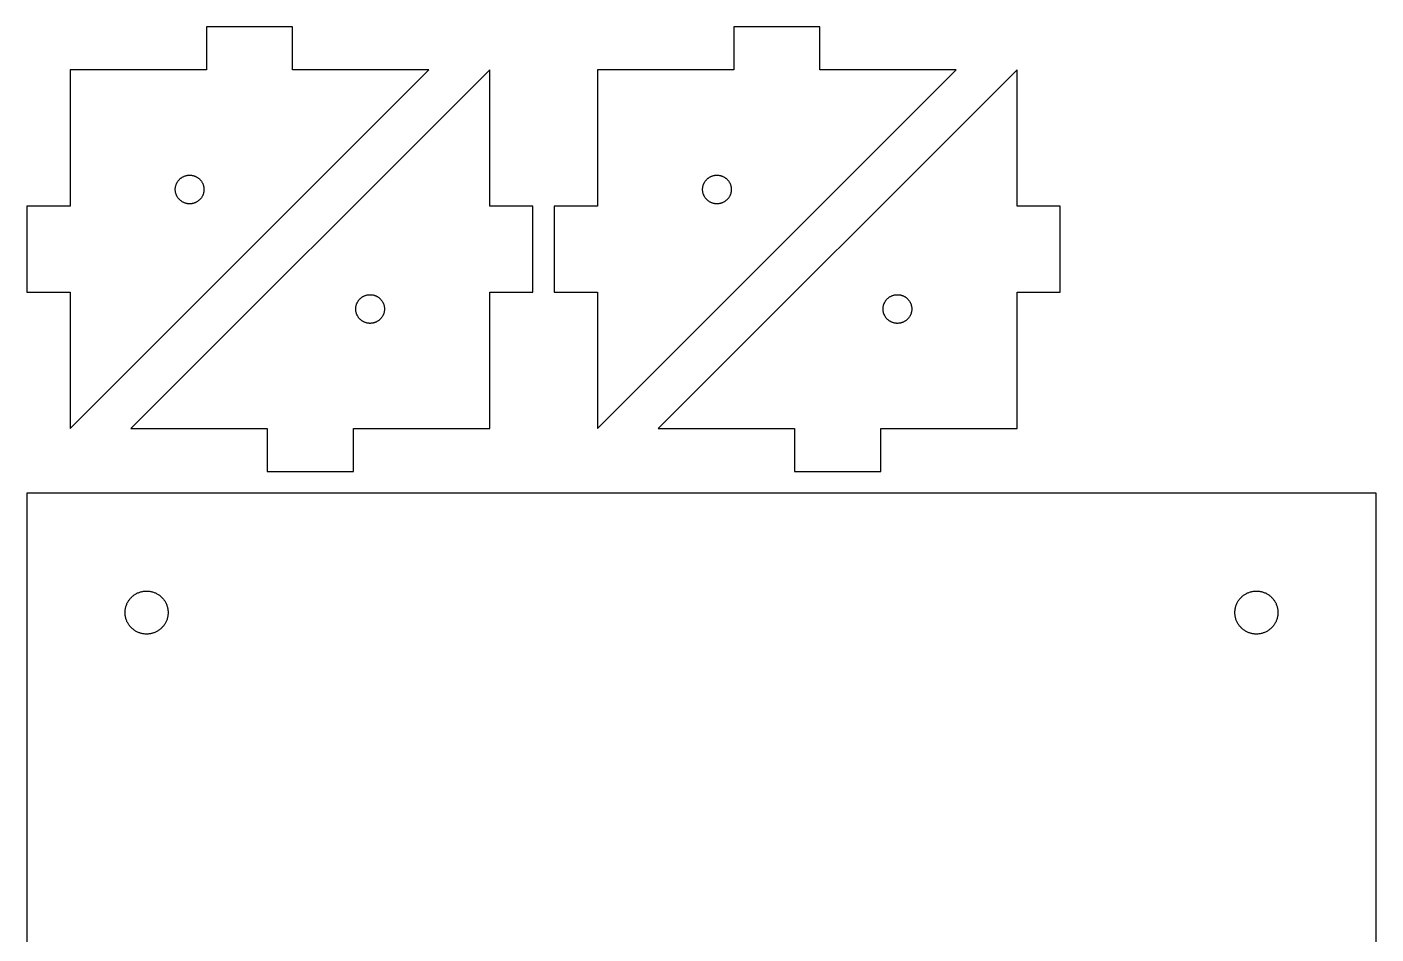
# Model space of a CAD drawing. Header units: millimetres. Extents: x 10 to 212, y 10 to 441.
# Drawn here: x 10 to 104, y 377.8 to 441 of the extents above; entities that cross this region are included whole.
import ezdxf

# ---------------------------------------------------------------- set-up
doc = ezdxf.new("R2010")
doc.units = ezdxf.units.MM
doc.layers.add('CUT', color=250, linetype='Continuous')
doc.layers.add('HOLES', color=5, linetype='Continuous')

msp = doc.modelspace()

# ---------------------------------------------------------------- linework, layer by layer
at = {"layer": 'CUT', "color": 250}
for p, q in [((28.5, 441), (22.5, 441)), ((22.5, 441), (22.5, 438)), ((28.5, 438), (28.5, 441)), ((65.243, 441), (59.243, 441)), ((59.243, 441), (59.243, 438)), ((65.243, 438), (65.243, 441)), ((22.5, 438), (13, 438)), ((13, 438), (13, 428.5)), ((13, 413), (38, 438)), ((42.243, 438), (17.243, 413)), ((38, 438), (28.5, 438)), ((42.243, 428.5), (42.243, 438)), ((59.243, 438), (49.743, 438)), ((49.743, 438), (49.743, 428.5)), ((49.743, 413), (74.743, 438)), ((78.985, 438), (53.985, 413)), ((74.743, 438), (65.243, 438)), ((78.985, 428.5), (78.985, 438)), ((13, 428.5), (10, 428.5)), ((10, 428.5), (10, 422.5)), ((45.243, 428.5), (42.243, 428.5)), ((45.243, 422.5), (45.243, 428.5)), ((49.743, 428.5), (46.743, 428.5)), ((46.743, 428.5), (46.743, 422.5)), ((81.985, 428.5), (78.985, 428.5)), ((81.985, 422.5), (81.985, 428.5)), ((10, 422.5), (13, 422.5)), ((13, 422.5), (13, 413)), ((42.243, 413), (42.243, 422.5)), ((42.243, 422.5), (45.243, 422.5)), ((46.743, 422.5), (49.743, 422.5)), ((49.743, 422.5), (49.743, 413)), ((78.985, 413), (78.985, 422.5)), ((78.985, 422.5), (81.985, 422.5)), ((17.243, 413), (26.743, 413)), ((26.743, 413), (26.743, 410)), ((32.743, 410), (32.743, 413)), ((32.743, 413), (42.243, 413)), ((53.985, 413), (63.485, 413)), ((63.485, 413), (63.485, 410)), ((69.485, 410), (69.485, 413)), ((69.485, 413), (78.985, 413)), ((26.743, 410), (32.743, 410)), ((63.485, 410), (69.485, 410)), ((104, 408.5), (10, 408.5)), ((10, 408.5), (10, 314.5)), ((104, 314.5), (104, 408.5))]:
    msp.add_line(p, q, dxfattribs=at)
at = {"layer": 'HOLES', "color": 5}
for p, q in [((20.793, 430.508), (20.823, 430.526)), ((20.823, 430.526), (20.854, 430.544)), ((20.854, 430.544), (20.886, 430.561)), ((20.886, 430.561), (20.918, 430.576)), ((20.918, 430.576), (20.951, 430.59)), ((20.951, 430.59), (20.984, 430.603)), ((20.984, 430.603), (21.018, 430.615)), ((21.018, 430.615), (21.052, 430.626)), ((21.052, 430.626), (21.087, 430.635)), ((21.087, 430.635), (21.121, 430.644)), ((21.121, 430.644), (21.157, 430.651)), ((21.157, 430.651), (21.192, 430.656)), ((21.192, 430.656), (21.227, 430.661)), ((21.227, 430.661), (21.262, 430.664)), ((21.262, 430.664), (21.298, 430.666)), ((21.298, 430.666), (21.334, 430.666)), ((21.334, 430.666), (21.369, 430.666)), ((21.369, 430.666), (21.405, 430.664)), ((21.405, 430.664), (21.44, 430.661)), ((21.44, 430.661), (21.475, 430.656)), ((21.475, 430.656), (21.51, 430.651)), ((21.51, 430.651), (21.546, 430.644)), ((21.546, 430.644), (21.58, 430.635)), ((21.58, 430.635), (21.615, 430.626)), ((21.615, 430.626), (21.649, 430.615)), ((21.649, 430.615), (21.683, 430.603)), ((21.683, 430.603), (21.716, 430.59)), ((21.716, 430.59), (21.749, 430.576)), ((21.749, 430.576), (21.781, 430.561)), ((21.781, 430.561), (21.813, 430.544)), ((21.813, 430.544), (21.844, 430.526)), ((21.844, 430.526), (21.874, 430.508)), ((57.535, 430.508), (57.565, 430.526)), ((57.565, 430.526), (57.596, 430.544)), ((57.596, 430.544), (57.628, 430.561)), ((57.628, 430.561), (57.66, 430.576)), ((57.66, 430.576), (57.693, 430.59)), ((57.693, 430.59), (57.726, 430.603)), ((57.726, 430.603), (57.76, 430.615)), ((57.76, 430.615), (57.794, 430.626)), ((57.794, 430.626), (57.829, 430.635)), ((57.829, 430.635), (57.864, 430.644)), ((57.864, 430.644), (57.899, 430.651)), ((57.899, 430.651), (57.934, 430.656)), ((57.934, 430.656), (57.969, 430.661)), ((57.969, 430.661), (58.005, 430.664)), ((58.005, 430.664), (58.04, 430.666)), ((58.04, 430.666), (58.076, 430.666)), ((58.076, 430.666), (58.112, 430.666)), ((58.112, 430.666), (58.147, 430.664)), ((58.147, 430.664), (58.183, 430.661)), ((58.183, 430.661), (58.218, 430.656)), ((58.218, 430.656), (58.253, 430.651)), ((58.253, 430.651), (58.288, 430.644)), ((58.288, 430.644), (58.323, 430.635)), ((58.323, 430.635), (58.358, 430.626)), ((58.358, 430.626), (58.392, 430.615)), ((58.392, 430.615), (58.426, 430.603)), ((58.426, 430.603), (58.459, 430.59)), ((58.459, 430.59), (58.492, 430.576)), ((58.492, 430.576), (58.524, 430.561)), ((58.524, 430.561), (58.556, 430.544)), ((58.556, 430.544), (58.587, 430.526)), ((58.587, 430.526), (58.617, 430.508)), ((20.333, 429.666), (20.334, 429.702)), ((20.334, 429.631), (20.333, 429.666)), ((20.334, 429.702), (20.336, 429.738)), ((20.336, 429.595), (20.334, 429.631)), ((20.336, 429.738), (20.339, 429.773)), ((20.339, 429.56), (20.336, 429.595)), ((20.339, 429.773), (20.344, 429.809)), ((20.344, 429.809), (20.35, 429.844)), ((20.35, 429.844), (20.357, 429.88)), ((20.357, 429.88), (20.365, 429.914)), ((20.365, 429.914), (20.374, 429.949)), ((20.374, 429.949), (20.385, 429.983)), ((20.385, 429.983), (20.397, 430.017)), ((20.397, 430.017), (20.41, 430.05)), ((20.41, 430.05), (20.424, 430.082)), ((20.424, 430.082), (20.439, 430.114)), ((20.439, 430.114), (20.456, 430.146)), ((20.456, 430.146), (20.473, 430.177)), ((20.473, 430.177), (20.492, 430.207)), ((20.492, 430.207), (20.512, 430.237)), ((20.512, 430.237), (20.533, 430.266)), ((20.533, 430.266), (20.555, 430.294)), ((20.555, 430.294), (20.578, 430.322)), ((20.578, 430.322), (20.602, 430.349)), ((20.602, 430.349), (20.627, 430.374)), ((20.627, 430.374), (20.652, 430.399)), ((20.652, 430.399), (20.679, 430.423)), ((20.679, 430.423), (20.706, 430.445)), ((20.706, 430.445), (20.734, 430.467)), ((20.734, 430.467), (20.763, 430.488)), ((20.763, 430.488), (20.793, 430.508)), ((21.874, 430.508), (21.904, 430.488)), ((21.904, 430.488), (21.933, 430.467)), ((21.933, 430.467), (21.961, 430.445)), ((21.961, 430.445), (21.988, 430.423)), ((21.988, 430.423), (22.015, 430.399)), ((22.015, 430.399), (22.04, 430.374)), ((22.04, 430.374), (22.065, 430.349)), ((22.065, 430.349), (22.089, 430.322)), ((22.089, 430.322), (22.112, 430.294)), ((22.112, 430.294), (22.134, 430.266)), ((22.134, 430.266), (22.155, 430.237)), ((22.155, 430.237), (22.175, 430.207)), ((22.175, 430.207), (22.194, 430.177)), ((22.194, 430.177), (22.211, 430.146)), ((22.211, 430.146), (22.228, 430.114)), ((22.228, 430.114), (22.243, 430.082)), ((22.243, 430.082), (22.257, 430.05)), ((22.257, 430.05), (22.27, 430.017)), ((22.27, 430.017), (22.282, 429.983)), ((22.282, 429.983), (22.293, 429.949)), ((22.293, 429.949), (22.302, 429.914)), ((22.302, 429.914), (22.31, 429.88)), ((22.31, 429.88), (22.317, 429.844)), ((22.317, 429.844), (22.323, 429.809)), ((22.323, 429.809), (22.327, 429.773)), ((22.327, 429.773), (22.331, 429.738)), ((22.331, 429.595), (22.328, 429.56)), ((22.331, 429.738), (22.332, 429.702)), ((22.333, 429.631), (22.331, 429.595)), ((22.332, 429.702), (22.333, 429.666)), ((22.333, 429.666), (22.333, 429.631)), ((57.076, 429.666), (57.077, 429.702)), ((57.077, 429.631), (57.076, 429.666)), ((57.077, 429.702), (57.078, 429.738)), ((57.079, 429.595), (57.077, 429.631)), ((57.078, 429.738), (57.082, 429.773)), ((57.082, 429.56), (57.079, 429.595)), ((57.082, 429.773), (57.086, 429.809)), ((57.086, 429.809), (57.092, 429.844)), ((57.092, 429.844), (57.099, 429.88)), ((57.099, 429.88), (57.107, 429.914)), ((57.107, 429.914), (57.116, 429.949)), ((57.116, 429.949), (57.127, 429.983)), ((57.127, 429.983), (57.139, 430.017)), ((57.139, 430.017), (57.152, 430.05)), ((57.152, 430.05), (57.166, 430.082)), ((57.166, 430.082), (57.182, 430.114)), ((57.182, 430.114), (57.198, 430.146)), ((57.198, 430.146), (57.216, 430.177)), ((57.216, 430.177), (57.235, 430.207)), ((57.235, 430.207), (57.254, 430.237)), ((57.254, 430.237), (57.275, 430.266)), ((57.275, 430.266), (57.297, 430.294)), ((57.297, 430.294), (57.32, 430.322)), ((57.32, 430.322), (57.344, 430.349)), ((57.344, 430.349), (57.369, 430.374)), ((57.369, 430.374), (57.395, 430.399)), ((57.395, 430.399), (57.421, 430.423)), ((57.421, 430.423), (57.449, 430.445)), ((57.449, 430.445), (57.477, 430.467)), ((57.477, 430.467), (57.506, 430.488)), ((57.506, 430.488), (57.535, 430.508)), ((58.617, 430.508), (58.646, 430.488)), ((58.646, 430.488), (58.675, 430.467)), ((58.675, 430.467), (58.703, 430.445)), ((58.703, 430.445), (58.731, 430.423)), ((58.731, 430.423), (58.757, 430.399)), ((58.757, 430.399), (58.783, 430.374)), ((58.783, 430.374), (58.808, 430.349)), ((58.808, 430.349), (58.832, 430.322)), ((58.832, 430.322), (58.855, 430.294)), ((58.855, 430.294), (58.877, 430.266)), ((58.877, 430.266), (58.898, 430.237)), ((58.898, 430.237), (58.917, 430.207)), ((58.917, 430.207), (58.936, 430.177)), ((58.936, 430.177), (58.954, 430.146)), ((58.954, 430.146), (58.97, 430.114)), ((58.97, 430.114), (58.986, 430.082)), ((58.986, 430.082), (59, 430.05)), ((59, 430.05), (59.013, 430.017)), ((59.013, 430.017), (59.025, 429.983)), ((59.025, 429.983), (59.036, 429.949)), ((59.036, 429.949), (59.045, 429.914)), ((59.045, 429.914), (59.053, 429.88)), ((59.053, 429.88), (59.06, 429.844)), ((59.06, 429.844), (59.066, 429.809)), ((59.066, 429.809), (59.07, 429.773)), ((59.07, 429.773), (59.074, 429.738)), ((59.073, 429.595), (59.07, 429.56)), ((59.075, 429.631), (59.073, 429.595)), ((59.074, 429.738), (59.075, 429.702)), ((59.075, 429.702), (59.076, 429.666)), ((59.076, 429.666), (59.075, 429.631)), ((20.343, 429.524), (20.339, 429.56)), ((20.349, 429.489), (20.343, 429.524)), ((20.356, 429.454), (20.349, 429.489)), ((20.364, 429.42), (20.356, 429.454)), ((20.374, 429.385), (20.364, 429.42)), ((20.385, 429.351), (20.374, 429.385)), ((20.396, 429.317), (20.385, 429.351)), ((20.41, 429.284), (20.396, 429.317)), ((20.424, 429.251), (20.41, 429.284)), ((20.439, 429.219), (20.424, 429.251)), ((20.456, 429.187), (20.439, 429.219)), ((20.474, 429.156), (20.456, 429.187)), ((20.492, 429.126), (20.474, 429.156)), ((20.512, 429.096), (20.492, 429.126)), ((20.533, 429.067), (20.512, 429.096)), ((20.555, 429.039), (20.533, 429.067)), ((20.577, 429.012), (20.555, 429.039)), ((20.601, 428.985), (20.577, 429.012)), ((20.626, 428.96), (20.601, 428.985)), ((20.652, 428.935), (20.626, 428.96)), ((20.678, 428.911), (20.652, 428.935)), ((20.706, 428.888), (20.678, 428.911)), ((20.734, 428.866), (20.706, 428.888)), ((20.763, 428.845), (20.734, 428.866)), ((20.793, 428.825), (20.763, 428.845)), ((20.823, 428.806), (20.793, 428.825)), ((20.855, 428.789), (20.823, 428.806)), ((20.886, 428.772), (20.855, 428.789)), ((20.918, 428.757), (20.886, 428.772)), ((20.951, 428.743), (20.918, 428.757)), ((20.984, 428.73), (20.951, 428.743)), ((21.018, 428.718), (20.984, 428.73)), ((21.052, 428.707), (21.018, 428.718)), ((21.086, 428.698), (21.052, 428.707)), ((21.121, 428.69), (21.086, 428.698)), ((21.156, 428.683), (21.121, 428.69)), ((21.191, 428.677), (21.156, 428.683)), ((21.226, 428.673), (21.191, 428.677)), ((21.262, 428.67), (21.226, 428.673)), ((21.297, 428.668), (21.262, 428.67)), ((21.333, 428.667), (21.297, 428.668)), ((21.369, 428.668), (21.333, 428.667)), ((21.405, 428.67), (21.369, 428.668)), ((21.44, 428.673), (21.405, 428.67)), ((21.476, 428.677), (21.44, 428.673)), ((21.511, 428.683), (21.476, 428.677)), ((21.546, 428.69), (21.511, 428.683)), ((21.581, 428.698), (21.546, 428.69)), ((21.615, 428.707), (21.581, 428.698)), ((21.649, 428.718), (21.615, 428.707)), ((21.683, 428.73), (21.649, 428.718)), ((21.716, 428.743), (21.683, 428.73)), ((21.749, 428.757), (21.716, 428.743)), ((21.781, 428.772), (21.749, 428.757)), ((21.812, 428.789), (21.781, 428.772)), ((21.844, 428.806), (21.812, 428.789)), ((21.874, 428.825), (21.844, 428.806)), ((21.904, 428.845), (21.874, 428.825)), ((21.933, 428.866), (21.904, 428.845)), ((21.961, 428.888), (21.933, 428.866)), ((21.988, 428.911), (21.961, 428.888)), ((22.015, 428.935), (21.988, 428.911)), ((22.04, 428.96), (22.015, 428.935)), ((22.065, 428.985), (22.04, 428.96)), ((22.089, 429.012), (22.065, 428.985)), ((22.112, 429.039), (22.089, 429.012)), ((22.134, 429.067), (22.112, 429.039)), ((22.154, 429.096), (22.134, 429.067)), ((22.174, 429.126), (22.154, 429.096)), ((22.193, 429.156), (22.174, 429.126)), ((22.211, 429.187), (22.193, 429.156)), ((22.227, 429.219), (22.211, 429.187)), ((22.243, 429.251), (22.227, 429.219)), ((22.257, 429.284), (22.243, 429.251)), ((22.271, 429.317), (22.257, 429.284)), ((22.282, 429.351), (22.271, 429.317)), ((22.293, 429.385), (22.282, 429.351)), ((22.302, 429.42), (22.293, 429.385)), ((22.311, 429.454), (22.302, 429.42)), ((22.317, 429.489), (22.311, 429.454)), ((22.323, 429.524), (22.317, 429.489)), ((22.328, 429.56), (22.323, 429.524)), ((57.086, 429.524), (57.082, 429.56)), ((57.092, 429.489), (57.086, 429.524)), ((57.099, 429.454), (57.092, 429.489)), ((57.107, 429.42), (57.099, 429.454)), ((57.116, 429.385), (57.107, 429.42)), ((57.127, 429.351), (57.116, 429.385)), ((57.139, 429.317), (57.127, 429.351)), ((57.152, 429.284), (57.139, 429.317)), ((57.166, 429.251), (57.152, 429.284)), ((57.182, 429.219), (57.166, 429.251)), ((57.198, 429.187), (57.182, 429.219)), ((57.216, 429.156), (57.198, 429.187)), ((57.235, 429.126), (57.216, 429.156)), ((57.255, 429.096), (57.235, 429.126)), ((57.275, 429.067), (57.255, 429.096)), ((57.297, 429.039), (57.275, 429.067)), ((57.32, 429.012), (57.297, 429.039)), ((57.344, 428.985), (57.32, 429.012)), ((57.369, 428.96), (57.344, 428.985)), ((57.394, 428.935), (57.369, 428.96)), ((57.421, 428.911), (57.394, 428.935)), ((57.448, 428.888), (57.421, 428.911)), ((57.476, 428.866), (57.448, 428.888)), ((57.505, 428.845), (57.476, 428.866)), ((57.535, 428.825), (57.505, 428.845)), ((57.566, 428.806), (57.535, 428.825)), ((57.597, 428.789), (57.566, 428.806)), ((57.629, 428.772), (57.597, 428.789)), ((57.661, 428.757), (57.629, 428.772)), ((57.694, 428.743), (57.661, 428.757)), ((57.727, 428.73), (57.694, 428.743)), ((57.76, 428.718), (57.727, 428.73)), ((57.794, 428.707), (57.76, 428.718)), ((57.829, 428.698), (57.794, 428.707)), ((57.863, 428.69), (57.829, 428.698)), ((57.898, 428.683), (57.863, 428.69)), ((57.933, 428.677), (57.898, 428.683)), ((57.969, 428.673), (57.933, 428.677)), ((58.004, 428.67), (57.969, 428.673)), ((58.04, 428.668), (58.004, 428.67)), ((58.076, 428.667), (58.04, 428.668)), ((58.112, 428.668), (58.076, 428.667)), ((58.148, 428.67), (58.112, 428.668)), ((58.183, 428.673), (58.148, 428.67)), ((58.219, 428.677), (58.183, 428.673)), ((58.254, 428.683), (58.219, 428.677)), ((58.289, 428.69), (58.254, 428.683)), ((58.323, 428.698), (58.289, 428.69)), ((58.358, 428.707), (58.323, 428.698)), ((58.392, 428.718), (58.358, 428.707)), ((58.425, 428.73), (58.392, 428.718)), ((58.458, 428.743), (58.425, 428.73)), ((58.491, 428.757), (58.458, 428.743)), ((58.523, 428.772), (58.491, 428.757)), ((58.555, 428.789), (58.523, 428.772)), ((58.586, 428.806), (58.555, 428.789)), ((58.617, 428.825), (58.586, 428.806)), ((58.647, 428.845), (58.617, 428.825)), ((58.676, 428.866), (58.647, 428.845)), ((58.704, 428.888), (58.676, 428.866)), ((58.731, 428.911), (58.704, 428.888)), ((58.758, 428.935), (58.731, 428.911)), ((58.783, 428.96), (58.758, 428.935)), ((58.808, 428.985), (58.783, 428.96)), ((58.832, 429.012), (58.808, 428.985)), ((58.855, 429.039), (58.832, 429.012)), ((58.877, 429.067), (58.855, 429.039)), ((58.897, 429.096), (58.877, 429.067)), ((58.917, 429.126), (58.897, 429.096)), ((58.936, 429.156), (58.917, 429.126)), ((58.954, 429.187), (58.936, 429.156)), ((58.97, 429.219), (58.954, 429.187)), ((58.986, 429.251), (58.97, 429.219)), ((59, 429.284), (58.986, 429.251)), ((59.013, 429.317), (59, 429.284)), ((59.025, 429.351), (59.013, 429.317)), ((59.036, 429.385), (59.025, 429.351)), ((59.045, 429.42), (59.036, 429.385)), ((59.053, 429.454), (59.045, 429.42)), ((59.06, 429.489), (59.053, 429.454)), ((59.066, 429.524), (59.06, 429.489)), ((59.07, 429.56), (59.066, 429.524)), ((33.202, 422.04), (33.228, 422.065)), ((33.228, 422.065), (33.254, 422.089)), ((33.254, 422.089), (33.282, 422.112)), ((33.282, 422.112), (33.31, 422.134)), ((33.31, 422.134), (33.339, 422.155)), ((33.339, 422.155), (33.369, 422.175)), ((33.369, 422.175), (33.399, 422.194)), ((33.399, 422.194), (33.431, 422.211)), ((33.431, 422.211), (33.462, 422.228)), ((33.462, 422.228), (33.494, 422.243)), ((33.494, 422.243), (33.527, 422.257)), ((33.527, 422.257), (33.56, 422.27)), ((33.56, 422.27), (33.594, 422.282)), ((33.594, 422.282), (33.628, 422.293)), ((33.628, 422.293), (33.662, 422.302)), ((33.662, 422.302), (33.697, 422.31)), ((33.697, 422.31), (33.732, 422.317)), ((33.732, 422.317), (33.767, 422.323)), ((33.767, 422.323), (33.802, 422.327)), ((33.802, 422.327), (33.838, 422.33)), ((33.838, 422.33), (33.873, 422.332)), ((33.873, 422.332), (33.909, 422.333)), ((33.909, 422.333), (33.945, 422.332)), ((33.945, 422.332), (33.981, 422.33)), ((33.981, 422.33), (34.016, 422.327)), ((34.016, 422.327), (34.052, 422.323)), ((34.052, 422.323), (34.087, 422.317)), ((34.087, 422.317), (34.122, 422.31)), ((34.122, 422.31), (34.157, 422.302)), ((34.157, 422.302), (34.191, 422.293)), ((34.191, 422.293), (34.225, 422.282)), ((34.225, 422.282), (34.259, 422.27)), ((34.259, 422.27), (34.292, 422.257)), ((34.292, 422.257), (34.325, 422.243)), ((34.325, 422.243), (34.357, 422.228)), ((34.357, 422.228), (34.388, 422.211)), ((34.388, 422.211), (34.42, 422.194)), ((34.42, 422.194), (34.45, 422.175)), ((34.45, 422.175), (34.48, 422.155)), ((34.48, 422.155), (34.509, 422.134)), ((34.509, 422.134), (34.537, 422.112)), ((34.537, 422.112), (34.564, 422.089)), ((34.564, 422.089), (34.591, 422.065)), ((34.591, 422.065), (34.616, 422.04)), ((69.945, 422.04), (69.97, 422.065)), ((69.97, 422.065), (69.997, 422.089)), ((69.997, 422.089), (70.024, 422.112)), ((70.024, 422.112), (70.052, 422.134)), ((70.052, 422.134), (70.081, 422.155)), ((70.081, 422.155), (70.111, 422.175)), ((70.111, 422.175), (70.142, 422.194)), ((70.142, 422.194), (70.173, 422.211)), ((70.173, 422.211), (70.205, 422.228)), ((70.205, 422.228), (70.237, 422.243)), ((70.237, 422.243), (70.27, 422.257)), ((70.27, 422.257), (70.303, 422.27)), ((70.303, 422.27), (70.336, 422.282)), ((70.336, 422.282), (70.37, 422.293)), ((70.37, 422.293), (70.405, 422.302)), ((70.405, 422.302), (70.439, 422.31)), ((70.439, 422.31), (70.474, 422.317)), ((70.474, 422.317), (70.509, 422.323)), ((70.509, 422.323), (70.545, 422.327)), ((70.545, 422.327), (70.58, 422.33)), ((70.58, 422.33), (70.616, 422.332)), ((70.616, 422.332), (70.652, 422.333)), ((70.652, 422.333), (70.688, 422.332)), ((70.688, 422.332), (70.724, 422.33)), ((70.724, 422.33), (70.759, 422.327)), ((70.759, 422.327), (70.795, 422.323)), ((70.795, 422.323), (70.83, 422.317)), ((70.83, 422.317), (70.865, 422.31)), ((70.865, 422.31), (70.899, 422.302)), ((70.899, 422.302), (70.934, 422.293)), ((70.934, 422.293), (70.968, 422.282)), ((70.968, 422.282), (71.001, 422.27)), ((71.001, 422.27), (71.034, 422.257)), ((71.034, 422.257), (71.067, 422.243)), ((71.067, 422.243), (71.099, 422.228)), ((71.099, 422.228), (71.131, 422.211)), ((71.131, 422.211), (71.162, 422.194)), ((71.162, 422.194), (71.193, 422.175)), ((71.193, 422.175), (71.223, 422.155)), ((71.223, 422.155), (71.252, 422.134)), ((71.252, 422.134), (71.28, 422.112)), ((71.28, 422.112), (71.307, 422.089)), ((71.307, 422.089), (71.334, 422.065)), ((71.334, 422.065), (71.359, 422.04)), ((32.909, 421.334), (32.91, 421.369)), ((32.91, 421.298), (32.909, 421.334)), ((32.91, 421.369), (32.912, 421.405)), ((32.911, 421.262), (32.91, 421.298)), ((32.915, 421.227), (32.911, 421.262)), ((32.912, 421.405), (32.915, 421.44)), ((32.915, 421.44), (32.919, 421.476)), ((32.919, 421.191), (32.915, 421.227)), ((32.919, 421.476), (32.925, 421.511)), ((32.925, 421.156), (32.919, 421.191)), ((32.925, 421.511), (32.932, 421.546)), ((32.932, 421.12), (32.925, 421.156)), ((32.932, 421.546), (32.94, 421.58)), ((32.94, 421.086), (32.932, 421.12)), ((32.94, 421.58), (32.95, 421.615)), ((32.95, 421.615), (32.961, 421.649)), ((32.961, 421.649), (32.972, 421.683)), ((32.972, 421.683), (32.986, 421.716)), ((32.986, 421.716), (33, 421.749)), ((33, 421.749), (33.015, 421.781)), ((33.015, 421.781), (33.032, 421.813)), ((33.032, 421.813), (33.05, 421.844)), ((33.05, 421.844), (33.068, 421.874)), ((33.068, 421.874), (33.088, 421.904)), ((33.088, 421.904), (33.109, 421.933)), ((33.109, 421.933), (33.131, 421.961)), ((33.131, 421.961), (33.153, 421.988)), ((33.153, 421.988), (33.177, 422.015)), ((33.177, 422.015), (33.202, 422.04)), ((34.616, 422.04), (34.641, 422.015)), ((34.641, 422.015), (34.665, 421.988)), ((34.665, 421.988), (34.688, 421.961)), ((34.688, 421.961), (34.71, 421.933)), ((34.71, 421.933), (34.73, 421.904)), ((34.73, 421.904), (34.75, 421.874)), ((34.75, 421.874), (34.769, 421.844)), ((34.769, 421.844), (34.787, 421.813)), ((34.787, 421.813), (34.803, 421.781)), ((34.803, 421.781), (34.819, 421.749)), ((34.819, 421.749), (34.833, 421.716)), ((34.833, 421.716), (34.847, 421.683)), ((34.847, 421.683), (34.858, 421.649)), ((34.858, 421.649), (34.869, 421.615)), ((34.869, 421.615), (34.878, 421.58)), ((34.878, 421.58), (34.887, 421.546)), ((34.886, 421.12), (34.878, 421.086)), ((34.893, 421.156), (34.886, 421.12)), ((34.887, 421.546), (34.893, 421.511)), ((34.893, 421.511), (34.899, 421.476)), ((34.899, 421.191), (34.893, 421.156)), ((34.899, 421.476), (34.904, 421.44)), ((34.903, 421.227), (34.899, 421.191)), ((34.907, 421.262), (34.903, 421.227)), ((34.904, 421.44), (34.907, 421.405)), ((34.907, 421.405), (34.909, 421.369)), ((34.908, 421.298), (34.907, 421.262)), ((34.909, 421.334), (34.908, 421.298)), ((34.909, 421.369), (34.909, 421.334)), ((69.652, 421.334), (69.653, 421.369)), ((69.653, 421.298), (69.652, 421.334)), ((69.653, 421.369), (69.655, 421.405)), ((69.654, 421.262), (69.653, 421.298)), ((69.658, 421.227), (69.654, 421.262)), ((69.655, 421.405), (69.658, 421.44)), ((69.658, 421.44), (69.662, 421.476)), ((69.662, 421.191), (69.658, 421.227)), ((69.662, 421.476), (69.668, 421.511)), ((69.668, 421.156), (69.662, 421.191)), ((69.668, 421.511), (69.675, 421.546)), ((69.675, 421.12), (69.668, 421.156)), ((69.675, 421.546), (69.683, 421.58)), ((69.683, 421.086), (69.675, 421.12)), ((69.683, 421.58), (69.692, 421.615)), ((69.692, 421.615), (69.703, 421.649)), ((69.703, 421.649), (69.715, 421.683)), ((69.715, 421.683), (69.728, 421.716)), ((69.728, 421.716), (69.742, 421.749)), ((69.742, 421.749), (69.758, 421.781)), ((69.758, 421.781), (69.774, 421.813)), ((69.774, 421.813), (69.792, 421.844)), ((69.792, 421.844), (69.811, 421.874)), ((69.811, 421.874), (69.831, 421.904)), ((69.831, 421.904), (69.851, 421.933)), ((69.851, 421.933), (69.873, 421.961)), ((69.873, 421.961), (69.896, 421.988)), ((69.896, 421.988), (69.92, 422.015)), ((69.92, 422.015), (69.945, 422.04)), ((71.359, 422.04), (71.384, 422.015)), ((71.384, 422.015), (71.408, 421.988)), ((71.408, 421.988), (71.431, 421.961)), ((71.431, 421.961), (71.453, 421.933)), ((71.453, 421.933), (71.473, 421.904)), ((71.473, 421.904), (71.493, 421.874)), ((71.493, 421.874), (71.512, 421.844)), ((71.512, 421.844), (71.53, 421.813)), ((71.53, 421.813), (71.546, 421.781)), ((71.546, 421.781), (71.562, 421.749)), ((71.562, 421.749), (71.576, 421.716)), ((71.576, 421.716), (71.589, 421.683)), ((71.589, 421.683), (71.601, 421.649)), ((71.601, 421.649), (71.612, 421.615)), ((71.612, 421.615), (71.621, 421.58)), ((71.621, 421.58), (71.629, 421.546)), ((71.629, 421.12), (71.621, 421.086)), ((71.629, 421.546), (71.636, 421.511)), ((71.636, 421.156), (71.629, 421.12)), ((71.636, 421.511), (71.642, 421.476)), ((71.642, 421.191), (71.636, 421.156)), ((71.642, 421.476), (71.646, 421.44)), ((71.646, 421.227), (71.642, 421.191)), ((71.646, 421.44), (71.649, 421.405)), ((71.65, 421.262), (71.646, 421.227)), ((71.649, 421.405), (71.651, 421.369)), ((71.651, 421.298), (71.65, 421.262)), ((71.651, 421.369), (71.652, 421.334)), ((71.652, 421.334), (71.651, 421.298)), ((32.95, 421.051), (32.94, 421.086)), ((32.961, 421.017), (32.95, 421.051)), ((32.972, 420.983), (32.961, 421.017)), ((32.986, 420.95), (32.972, 420.983)), ((33, 420.918), (32.986, 420.95)), ((33.015, 420.886), (33, 420.918)), ((33.032, 420.854), (33.015, 420.886)), ((33.049, 420.823), (33.032, 420.854)), ((33.068, 420.793), (33.049, 420.823)), ((33.088, 420.763), (33.068, 420.793)), ((33.109, 420.734), (33.088, 420.763)), ((33.131, 420.706), (33.109, 420.734)), ((33.154, 420.678), (33.131, 420.706)), ((33.178, 420.651), (33.154, 420.678)), ((33.203, 420.626), (33.178, 420.651)), ((33.228, 420.601), (33.203, 420.626)), ((33.255, 420.577), (33.228, 420.601)), ((33.282, 420.555), (33.255, 420.577)), ((33.31, 420.533), (33.282, 420.555)), ((33.339, 420.512), (33.31, 420.533)), ((33.369, 420.492), (33.339, 420.512)), ((33.399, 420.474), (33.369, 420.492)), ((33.43, 420.456), (33.399, 420.474)), ((33.462, 420.439), (33.43, 420.456)), ((33.494, 420.424), (33.462, 420.439)), ((33.527, 420.41), (33.494, 420.424)), ((33.56, 420.397), (33.527, 420.41)), ((33.594, 420.385), (33.56, 420.397)), ((33.628, 420.374), (33.594, 420.385)), ((33.663, 420.365), (33.628, 420.374)), ((33.697, 420.356), (33.663, 420.365)), ((33.733, 420.349), (33.697, 420.356)), ((33.768, 420.344), (33.733, 420.349)), ((33.803, 420.339), (33.768, 420.344)), ((33.838, 420.336), (33.803, 420.339)), ((33.874, 420.334), (33.838, 420.336)), ((33.909, 420.334), (33.874, 420.334)), ((33.945, 420.334), (33.909, 420.334)), ((33.981, 420.336), (33.945, 420.334)), ((34.016, 420.339), (33.981, 420.336)), ((34.051, 420.344), (34.016, 420.339)), ((34.086, 420.349), (34.051, 420.344)), ((34.122, 420.356), (34.086, 420.349)), ((34.156, 420.365), (34.122, 420.356)), ((34.191, 420.374), (34.156, 420.365)), ((34.225, 420.385), (34.191, 420.374)), ((34.259, 420.397), (34.225, 420.385)), ((34.292, 420.41), (34.259, 420.397)), ((34.325, 420.424), (34.292, 420.41)), ((34.357, 420.439), (34.325, 420.424)), ((34.389, 420.456), (34.357, 420.439)), ((34.42, 420.474), (34.389, 420.456)), ((34.45, 420.492), (34.42, 420.474)), ((34.48, 420.512), (34.45, 420.492)), ((34.509, 420.533), (34.48, 420.512)), ((34.537, 420.555), (34.509, 420.533)), ((34.564, 420.577), (34.537, 420.555)), ((34.591, 420.601), (34.564, 420.577)), ((34.616, 420.626), (34.591, 420.601)), ((34.641, 420.651), (34.616, 420.626)), ((34.665, 420.678), (34.641, 420.651)), ((34.688, 420.706), (34.665, 420.678)), ((34.71, 420.734), (34.688, 420.706)), ((34.731, 420.763), (34.71, 420.734)), ((34.751, 420.793), (34.731, 420.763)), ((34.77, 420.823), (34.751, 420.793)), ((34.787, 420.854), (34.77, 420.823)), ((34.804, 420.886), (34.787, 420.854)), ((34.819, 420.918), (34.804, 420.886)), ((34.833, 420.95), (34.819, 420.918)), ((34.846, 420.983), (34.833, 420.95)), ((34.858, 421.017), (34.846, 420.983)), ((34.869, 421.051), (34.858, 421.017)), ((34.878, 421.086), (34.869, 421.051)), ((69.692, 421.051), (69.683, 421.086)), ((69.703, 421.017), (69.692, 421.051)), ((69.715, 420.983), (69.703, 421.017)), ((69.728, 420.95), (69.715, 420.983)), ((69.742, 420.918), (69.728, 420.95)), ((69.758, 420.886), (69.742, 420.918)), ((69.774, 420.854), (69.758, 420.886)), ((69.792, 420.823), (69.774, 420.854)), ((69.811, 420.793), (69.792, 420.823)), ((69.83, 420.763), (69.811, 420.793)), ((69.851, 420.734), (69.83, 420.763)), ((69.873, 420.706), (69.851, 420.734)), ((69.896, 420.678), (69.873, 420.706)), ((69.92, 420.651), (69.896, 420.678)), ((69.945, 420.626), (69.92, 420.651)), ((69.971, 420.601), (69.945, 420.626)), ((69.997, 420.577), (69.971, 420.601)), ((70.025, 420.555), (69.997, 420.577)), ((70.053, 420.533), (70.025, 420.555)), ((70.082, 420.512), (70.053, 420.533)), ((70.111, 420.492), (70.082, 420.512)), ((70.141, 420.474), (70.111, 420.492)), ((70.172, 420.456), (70.141, 420.474)), ((70.204, 420.439), (70.172, 420.456)), ((70.236, 420.424), (70.204, 420.439)), ((70.269, 420.41), (70.236, 420.424)), ((70.302, 420.397), (70.269, 420.41)), ((70.336, 420.385), (70.302, 420.397)), ((70.37, 420.374), (70.336, 420.385)), ((70.405, 420.365), (70.37, 420.374)), ((70.44, 420.356), (70.405, 420.365)), ((70.475, 420.349), (70.44, 420.356)), ((70.51, 420.344), (70.475, 420.349)), ((70.545, 420.339), (70.51, 420.344)), ((70.581, 420.336), (70.545, 420.339)), ((70.616, 420.334), (70.581, 420.336)), ((70.652, 420.334), (70.616, 420.334)), ((70.688, 420.334), (70.652, 420.334)), ((70.723, 420.336), (70.688, 420.334)), ((70.759, 420.339), (70.723, 420.336)), ((70.794, 420.344), (70.759, 420.339)), ((70.829, 420.349), (70.794, 420.344)), ((70.864, 420.356), (70.829, 420.349)), ((70.899, 420.365), (70.864, 420.356)), ((70.934, 420.374), (70.899, 420.365)), ((70.968, 420.385), (70.934, 420.374)), ((71.002, 420.397), (70.968, 420.385)), ((71.035, 420.41), (71.002, 420.397)), ((71.068, 420.424), (71.035, 420.41)), ((71.1, 420.439), (71.068, 420.424)), ((71.132, 420.456), (71.1, 420.439)), ((71.163, 420.474), (71.132, 420.456)), ((71.193, 420.492), (71.163, 420.474)), ((71.222, 420.512), (71.193, 420.492)), ((71.251, 420.533), (71.222, 420.512)), ((71.279, 420.555), (71.251, 420.533)), ((71.307, 420.577), (71.279, 420.555)), ((71.333, 420.601), (71.307, 420.577)), ((71.359, 420.626), (71.333, 420.601)), ((71.384, 420.651), (71.359, 420.626)), ((71.408, 420.678), (71.384, 420.651)), ((71.431, 420.706), (71.408, 420.678)), ((71.453, 420.734), (71.431, 420.706)), ((71.474, 420.763), (71.453, 420.734)), ((71.493, 420.793), (71.474, 420.763)), ((71.512, 420.823), (71.493, 420.793)), ((71.53, 420.854), (71.512, 420.823)), ((71.546, 420.886), (71.53, 420.854)), ((71.561, 420.918), (71.546, 420.886)), ((71.576, 420.95), (71.561, 420.918)), ((71.589, 420.983), (71.576, 420.95)), ((71.6, 421.017), (71.589, 420.983)), ((71.611, 421.051), (71.6, 421.017)), ((71.621, 421.086), (71.611, 421.051)), ((17.435, 401.368), (17.478, 401.399)), ((17.478, 401.399), (17.523, 401.428)), ((17.523, 401.428), (17.568, 401.457)), ((17.568, 401.457), (17.614, 401.483)), ((17.614, 401.483), (17.662, 401.508)), ((17.662, 401.508), (17.71, 401.531)), ((17.71, 401.531), (17.759, 401.552)), ((17.759, 401.552), (17.809, 401.572)), ((17.809, 401.572), (17.86, 401.59)), ((17.86, 401.59), (17.911, 401.606)), ((17.911, 401.606), (17.963, 401.62)), ((17.963, 401.62), (18.015, 401.633)), ((18.015, 401.633), (18.068, 401.643)), ((18.068, 401.643), (18.121, 401.652)), ((18.121, 401.652), (18.174, 401.658)), ((18.174, 401.658), (18.227, 401.663)), ((18.227, 401.663), (18.28, 401.666)), ((18.28, 401.666), (18.334, 401.667)), ((18.334, 401.667), (18.387, 401.666)), ((18.387, 401.666), (18.44, 401.663)), ((18.44, 401.663), (18.493, 401.658)), ((18.493, 401.658), (18.546, 401.652)), ((18.546, 401.652), (18.599, 401.643)), ((18.599, 401.643), (18.652, 401.633)), ((18.652, 401.633), (18.704, 401.62)), ((18.704, 401.62), (18.756, 401.606)), ((18.756, 401.606), (18.807, 401.59)), ((18.807, 401.59), (18.858, 401.572)), ((18.858, 401.572), (18.908, 401.552)), ((18.908, 401.552), (18.957, 401.531)), ((18.957, 401.531), (19.005, 401.508)), ((19.005, 401.508), (19.053, 401.483)), ((19.053, 401.483), (19.099, 401.457)), ((19.099, 401.457), (19.145, 401.428)), ((19.145, 401.428), (19.189, 401.399)), ((19.189, 401.399), (19.232, 401.368)), ((94.768, 401.368), (94.811, 401.399)), ((94.811, 401.399), (94.855, 401.428)), ((94.855, 401.428), (94.901, 401.457)), ((94.901, 401.457), (94.948, 401.483)), ((94.948, 401.483), (94.995, 401.508)), ((94.995, 401.508), (95.044, 401.531)), ((95.044, 401.531), (95.093, 401.553)), ((95.093, 401.553), (95.143, 401.572)), ((95.143, 401.572), (95.194, 401.59)), ((95.194, 401.59), (95.245, 401.606)), ((95.245, 401.606), (95.296, 401.62)), ((95.296, 401.62), (95.348, 401.633)), ((95.348, 401.633), (95.401, 401.643)), ((95.401, 401.643), (95.453, 401.651)), ((95.453, 401.651), (95.506, 401.658)), ((95.506, 401.658), (95.559, 401.663)), ((95.559, 401.663), (95.613, 401.666)), ((95.613, 401.666), (95.666, 401.666)), ((95.666, 401.666), (95.72, 401.665)), ((95.72, 401.665), (95.773, 401.663)), ((95.773, 401.663), (95.827, 401.658)), ((95.827, 401.658), (95.88, 401.651)), ((95.88, 401.651), (95.933, 401.642)), ((95.933, 401.642), (95.986, 401.632)), ((95.986, 401.632), (96.038, 401.62)), ((96.038, 401.62), (96.09, 401.605)), ((96.09, 401.605), (96.141, 401.589)), ((96.141, 401.589), (96.191, 401.572)), ((96.191, 401.572), (96.241, 401.552)), ((96.241, 401.552), (96.29, 401.531)), ((96.29, 401.531), (96.338, 401.508)), ((96.338, 401.508), (96.385, 401.483)), ((96.385, 401.483), (96.432, 401.457)), ((96.432, 401.457), (96.477, 401.429)), ((96.477, 401.429), (96.522, 401.399)), ((96.522, 401.399), (96.565, 401.368)), ((16.858, 400.433), (16.868, 400.486)), ((16.868, 400.486), (16.88, 400.538)), ((16.88, 400.538), (16.895, 400.59)), ((16.895, 400.59), (16.911, 400.641)), ((16.911, 400.641), (16.928, 400.691)), ((16.928, 400.691), (16.948, 400.741)), ((16.948, 400.741), (16.969, 400.79)), ((16.969, 400.79), (16.992, 400.838)), ((16.992, 400.838), (17.017, 400.885)), ((17.017, 400.885), (17.043, 400.932)), ((17.043, 400.932), (17.071, 400.977)), ((17.071, 400.977), (17.101, 401.022)), ((17.101, 401.022), (17.132, 401.065)), ((17.132, 401.065), (17.165, 401.108)), ((17.165, 401.108), (17.2, 401.149)), ((17.2, 401.149), (17.236, 401.189)), ((17.236, 401.189), (17.273, 401.228)), ((17.273, 401.228), (17.312, 401.265)), ((17.312, 401.265), (17.352, 401.301)), ((17.352, 401.301), (17.393, 401.335)), ((17.393, 401.335), (17.435, 401.368)), ((19.232, 401.368), (19.274, 401.335)), ((19.274, 401.335), (19.315, 401.301)), ((19.315, 401.301), (19.355, 401.265)), ((19.355, 401.265), (19.394, 401.228)), ((19.394, 401.228), (19.431, 401.189)), ((19.431, 401.189), (19.467, 401.149)), ((19.467, 401.149), (19.501, 401.108)), ((19.501, 401.108), (19.534, 401.065)), ((19.534, 401.065), (19.566, 401.022)), ((19.566, 401.022), (19.595, 400.977)), ((19.595, 400.977), (19.623, 400.932)), ((19.623, 400.932), (19.65, 400.885)), ((19.65, 400.885), (19.675, 400.838)), ((19.675, 400.838), (19.698, 400.79)), ((19.698, 400.79), (19.719, 400.741)), ((19.719, 400.741), (19.738, 400.691)), ((19.738, 400.691), (19.756, 400.641)), ((19.756, 400.641), (19.772, 400.59)), ((19.772, 400.59), (19.786, 400.538)), ((19.786, 400.538), (19.799, 400.486)), ((19.799, 400.486), (19.809, 400.433)), ((94.191, 400.434), (94.201, 400.486)), ((94.201, 400.486), (94.213, 400.538)), ((94.213, 400.538), (94.227, 400.589)), ((94.227, 400.589), (94.243, 400.64)), ((94.243, 400.64), (94.261, 400.691)), ((94.261, 400.691), (94.281, 400.74)), ((94.281, 400.74), (94.302, 400.79)), ((94.302, 400.79), (94.325, 400.838)), ((94.325, 400.838), (94.35, 400.885)), ((94.35, 400.885), (94.377, 400.932)), ((94.377, 400.932), (94.405, 400.978)), ((94.405, 400.978), (94.435, 401.023)), ((94.435, 401.023), (94.466, 401.066)), ((94.466, 401.066), (94.499, 401.109)), ((94.499, 401.109), (94.533, 401.15)), ((94.533, 401.15), (94.569, 401.19)), ((94.569, 401.19), (94.606, 401.228)), ((94.606, 401.228), (94.645, 401.265)), ((94.645, 401.265), (94.684, 401.301)), ((94.684, 401.301), (94.725, 401.335)), ((94.725, 401.335), (94.768, 401.368)), ((96.565, 401.368), (96.608, 401.335)), ((96.608, 401.335), (96.649, 401.3)), ((96.649, 401.3), (96.689, 401.264)), ((96.689, 401.264), (96.728, 401.227)), ((96.728, 401.227), (96.765, 401.188)), ((96.765, 401.188), (96.801, 401.148)), ((96.801, 401.148), (96.835, 401.107)), ((96.835, 401.107), (96.868, 401.065)), ((96.868, 401.065), (96.899, 401.022)), ((96.899, 401.022), (96.928, 400.978)), ((96.928, 400.978), (96.957, 400.932)), ((96.957, 400.932), (96.983, 400.886)), ((96.983, 400.886), (97.008, 400.838)), ((97.008, 400.838), (97.031, 400.79)), ((97.031, 400.79), (97.052, 400.741)), ((97.052, 400.741), (97.072, 400.691)), ((97.072, 400.691), (97.09, 400.64)), ((97.09, 400.64), (97.106, 400.589)), ((97.106, 400.589), (97.12, 400.537)), ((97.12, 400.537), (97.133, 400.485)), ((97.133, 400.485), (97.143, 400.432)), ((16.834, 400.166), (16.835, 400.22)), ((16.834, 400.113), (16.834, 400.166)), ((16.837, 400.059), (16.834, 400.113)), ((16.835, 400.22), (16.837, 400.273)), ((16.837, 400.273), (16.842, 400.327)), ((16.842, 400.006), (16.837, 400.059)), ((16.842, 400.327), (16.849, 400.38)), ((16.849, 399.953), (16.842, 400.006)), ((16.849, 400.38), (16.858, 400.433)), ((16.857, 399.901), (16.849, 399.953)), ((16.867, 399.848), (16.857, 399.901)), ((16.88, 399.796), (16.867, 399.848)), ((16.894, 399.745), (16.88, 399.796)), ((16.91, 399.694), (16.894, 399.745)), ((16.928, 399.643), (16.91, 399.694)), ((16.947, 399.593), (16.928, 399.643)), ((16.969, 399.544), (16.947, 399.593)), ((16.992, 399.495), (16.969, 399.544)), ((19.698, 399.544), (19.675, 399.495)), ((19.719, 399.593), (19.698, 399.544)), ((19.739, 399.643), (19.719, 399.593)), ((19.757, 399.694), (19.739, 399.643)), ((19.773, 399.745), (19.757, 399.694)), ((19.787, 399.796), (19.773, 399.745)), ((19.799, 399.848), (19.787, 399.796)), ((19.809, 399.901), (19.799, 399.848)), ((19.809, 400.433), (19.818, 400.38)), ((19.818, 399.953), (19.809, 399.901)), ((19.818, 400.38), (19.825, 400.327)), ((19.825, 400.006), (19.818, 399.953)), ((19.825, 400.327), (19.829, 400.273)), ((19.829, 400.059), (19.825, 400.006)), ((19.829, 400.273), (19.832, 400.22)), ((19.832, 400.113), (19.829, 400.059)), ((19.832, 400.22), (19.833, 400.166)), ((19.833, 400.166), (19.832, 400.113)), ((94.167, 400.167), (94.168, 400.221)), ((94.168, 400.113), (94.167, 400.167)), ((94.168, 400.221), (94.171, 400.274)), ((94.171, 400.059), (94.168, 400.113)), ((94.171, 400.274), (94.176, 400.328)), ((94.176, 400.006), (94.171, 400.059)), ((94.176, 400.328), (94.182, 400.381)), ((94.182, 399.953), (94.176, 400.006)), ((94.182, 400.381), (94.191, 400.434)), ((94.191, 399.9), (94.182, 399.953)), ((94.201, 399.848), (94.191, 399.9)), ((94.213, 399.796), (94.201, 399.848)), ((94.227, 399.744), (94.213, 399.796)), ((94.243, 399.693), (94.227, 399.744)), ((94.261, 399.643), (94.243, 399.693)), ((94.281, 399.593), (94.261, 399.643)), ((94.302, 399.544), (94.281, 399.593)), ((94.325, 399.496), (94.302, 399.544)), ((97.031, 399.543), (97.008, 399.495)), ((97.052, 399.592), (97.031, 399.543)), ((97.072, 399.642), (97.052, 399.592)), ((97.09, 399.693), (97.072, 399.642)), ((97.106, 399.744), (97.09, 399.693)), ((97.12, 399.796), (97.106, 399.744)), ((97.133, 399.848), (97.12, 399.796)), ((97.143, 399.901), (97.133, 399.848)), ((97.143, 400.432), (97.152, 400.379)), ((97.152, 399.954), (97.143, 399.901)), ((97.152, 400.379), (97.158, 400.326)), ((97.158, 400.007), (97.152, 399.954)), ((97.158, 400.326), (97.163, 400.273)), ((97.163, 400.06), (97.158, 400.007)), ((97.163, 400.273), (97.166, 400.22)), ((97.166, 400.113), (97.163, 400.06)), ((97.166, 400.22), (97.167, 400.166)), ((97.167, 400.166), (97.166, 400.113)), ((17.017, 399.448), (16.992, 399.495)), ((17.043, 399.401), (17.017, 399.448)), ((17.072, 399.355), (17.043, 399.401)), ((17.101, 399.311), (17.072, 399.355)), ((17.132, 399.268), (17.101, 399.311)), ((17.165, 399.225), (17.132, 399.268)), ((17.199, 399.184), (17.165, 399.225)), ((17.235, 399.145), (17.199, 399.184)), ((17.272, 399.106), (17.235, 399.145)), ((17.31, 399.069), (17.272, 399.106)), ((17.35, 399.033), (17.31, 399.069)), ((17.391, 398.999), (17.35, 399.033)), ((17.434, 398.966), (17.391, 398.999)), ((17.477, 398.935), (17.434, 398.966)), ((17.522, 398.905), (17.477, 398.935)), ((17.568, 398.877), (17.522, 398.905)), ((17.615, 398.85), (17.568, 398.877)), ((17.662, 398.825), (17.615, 398.85)), ((17.71, 398.802), (17.662, 398.825)), ((17.76, 398.781), (17.71, 398.802)), ((17.809, 398.761), (17.76, 398.781)), ((17.86, 398.743), (17.809, 398.761)), ((17.911, 398.728), (17.86, 398.743)), ((17.962, 398.713), (17.911, 398.728)), ((18.014, 398.701), (17.962, 398.713)), ((18.066, 398.691), (18.014, 398.701)), ((18.119, 398.682), (18.066, 398.691)), ((18.172, 398.676), (18.119, 398.682)), ((18.226, 398.671), (18.172, 398.676)), ((18.279, 398.668), (18.226, 398.671)), ((18.333, 398.667), (18.279, 398.668)), ((18.387, 398.668), (18.333, 398.667)), ((18.441, 398.671), (18.387, 398.668)), ((18.494, 398.676), (18.441, 398.671)), ((18.547, 398.682), (18.494, 398.676)), ((18.6, 398.691), (18.547, 398.682)), ((18.652, 398.701), (18.6, 398.691)), ((18.704, 398.713), (18.652, 398.701)), ((18.756, 398.728), (18.704, 398.713)), ((18.807, 398.743), (18.756, 398.728)), ((18.857, 398.761), (18.807, 398.743)), ((18.907, 398.781), (18.857, 398.761)), ((18.956, 398.802), (18.907, 398.781)), ((19.004, 398.825), (18.956, 398.802)), ((19.051, 398.85), (19.004, 398.825)), ((19.098, 398.877), (19.051, 398.85)), ((19.144, 398.905), (19.098, 398.877)), ((19.189, 398.935), (19.144, 398.905)), ((19.232, 398.966), (19.189, 398.935)), ((19.275, 398.999), (19.232, 398.966)), ((19.316, 399.033), (19.275, 398.999)), ((19.356, 399.069), (19.316, 399.033)), ((19.394, 399.106), (19.356, 399.069)), ((19.431, 399.145), (19.394, 399.106)), ((19.467, 399.184), (19.431, 399.145)), ((19.501, 399.225), (19.467, 399.184)), ((19.534, 399.268), (19.501, 399.225)), ((19.565, 399.311), (19.534, 399.268)), ((19.595, 399.355), (19.565, 399.311)), ((19.623, 399.401), (19.595, 399.355)), ((19.65, 399.448), (19.623, 399.401)), ((19.675, 399.495), (19.65, 399.448)), ((94.35, 399.449), (94.325, 399.496)), ((94.377, 399.402), (94.35, 399.449)), ((94.405, 399.356), (94.377, 399.402)), ((94.435, 399.311), (94.405, 399.356)), ((94.466, 399.268), (94.435, 399.311)), ((94.499, 399.225), (94.466, 399.268)), ((94.533, 399.184), (94.499, 399.225)), ((94.569, 399.144), (94.533, 399.184)), ((94.606, 399.106), (94.569, 399.144)), ((94.645, 399.069), (94.606, 399.106)), ((94.684, 399.033), (94.645, 399.069)), ((94.725, 398.999), (94.684, 399.033)), ((94.768, 398.966), (94.725, 398.999)), ((94.811, 398.935), (94.768, 398.966)), ((94.855, 398.905), (94.811, 398.935)), ((94.901, 398.877), (94.855, 398.905)), ((94.948, 398.85), (94.901, 398.877)), ((94.995, 398.825), (94.948, 398.85)), ((95.044, 398.802), (94.995, 398.825)), ((95.093, 398.781), (95.044, 398.802)), ((95.143, 398.761), (95.093, 398.781)), ((95.194, 398.743), (95.143, 398.761)), ((95.245, 398.727), (95.194, 398.743)), ((95.296, 398.713), (95.245, 398.727)), ((95.348, 398.701), (95.296, 398.713)), ((95.401, 398.691), (95.348, 398.701)), ((95.453, 398.682), (95.401, 398.691)), ((95.506, 398.675), (95.453, 398.682)), ((95.559, 398.671), (95.506, 398.675)), ((95.613, 398.668), (95.559, 398.671)), ((95.666, 398.667), (95.613, 398.668)), ((95.72, 398.668), (95.666, 398.667)), ((95.773, 398.671), (95.72, 398.668)), ((95.827, 398.675), (95.773, 398.671)), ((95.88, 398.682), (95.827, 398.675)), ((95.933, 398.691), (95.88, 398.682)), ((95.986, 398.701), (95.933, 398.691)), ((96.038, 398.714), (95.986, 398.701)), ((96.09, 398.728), (96.038, 398.714)), ((96.141, 398.744), (96.09, 398.728)), ((96.191, 398.762), (96.141, 398.744)), ((96.241, 398.781), (96.191, 398.762)), ((96.29, 398.802), (96.241, 398.781)), ((96.338, 398.825), (96.29, 398.802)), ((96.385, 398.85), (96.338, 398.825)), ((96.432, 398.877), (96.385, 398.85)), ((96.477, 398.905), (96.432, 398.877)), ((96.522, 398.934), (96.477, 398.905)), ((96.565, 398.966), (96.522, 398.934)), ((96.608, 398.999), (96.565, 398.966)), ((96.649, 399.033), (96.608, 398.999)), ((96.689, 399.069), (96.649, 399.033)), ((96.728, 399.106), (96.689, 399.069)), ((96.765, 399.145), (96.728, 399.106)), ((96.801, 399.185), (96.765, 399.145)), ((96.835, 399.226), (96.801, 399.185)), ((96.868, 399.268), (96.835, 399.226)), ((96.899, 399.311), (96.868, 399.268)), ((96.928, 399.356), (96.899, 399.311)), ((96.957, 399.401), (96.928, 399.356)), ((96.983, 399.447), (96.957, 399.401)), ((97.008, 399.495), (96.983, 399.447))]:
    msp.add_line(p, q, dxfattribs=at)

doc.saveas('drawing.dxf')
